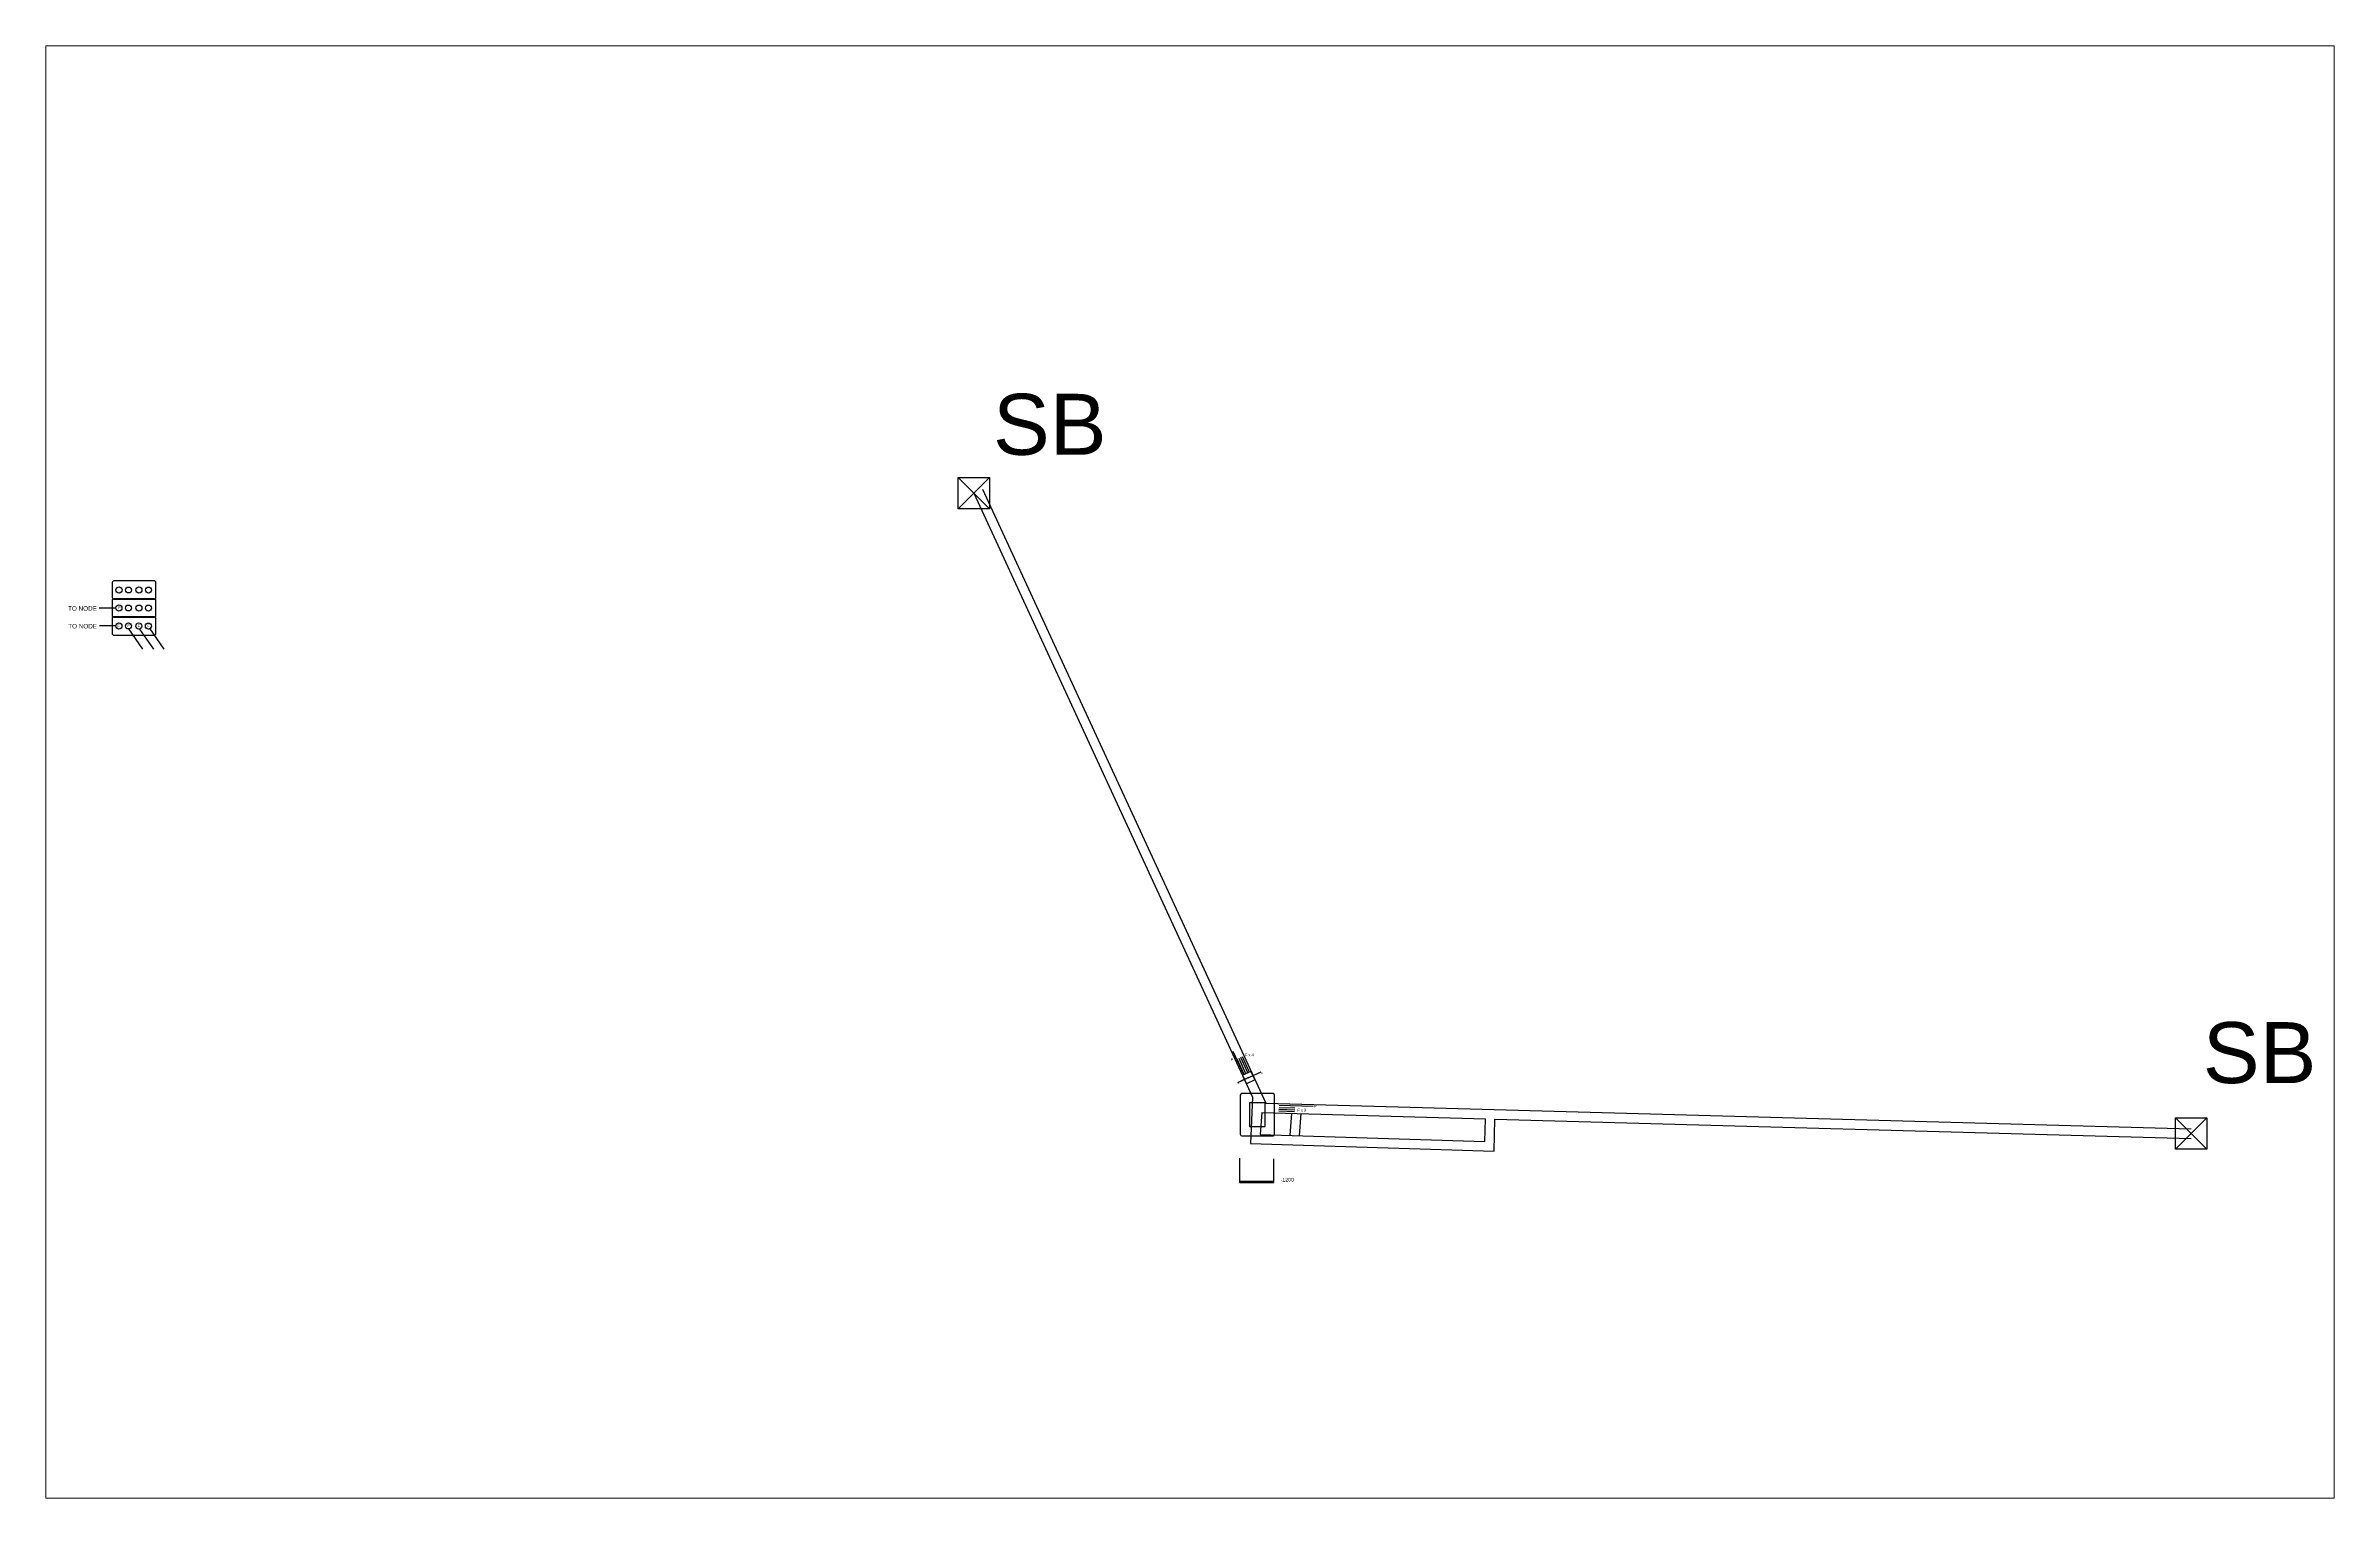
# Paper-space layout 'Sheet1' of a CAD drawing. Header units: millimetres. Extents: x 40 to 364, y 26 to 231.
# The model-space entities are those that its viewports show. They can reach past a viewport. Long polylines and large blocks are cut down to what shows.
import ezdxf

# ---------------------------------------------------------------- set-up
doc = ezdxf.new("R2010")
doc.units = ezdxf.units.MM
doc.layers.add('H19', color=4, linetype='Continuous')
doc.layers.add('nodes', color=1, linetype='Continuous')
doc.styles.get("Standard").update_dxf_attribs({"font": 'arial.ttf'})

msp = doc.modelspace()

# ---------------------------------------------------------------- linework, layer by layer
for p, q in [((-72573, 33011), (-73632, 33011)), ((-72571, 31881), (-73629, 31881)), ((-71766, 31690), (-70871, 30401)), ((-71064, 31679), (-70169, 30390)), ((-70399, 31690), (-69504, 30401)), ((-1076, 4670), (-375, 3162)), ((-345, 3178), (-792, 4157)), ((-747, 2665), (744, 3339)), ((-230, 3229), (-677, 4208)), ((-61, 2977), (-606, 2725)), ((-117, 3283), (-564, 4261)), ((86, 3375), (-459, 3123)), ((-459, 3123), (-208, 2579)), ((-459, 3123), (-208, 2579)), ((-10, 3331), (-457, 4310)), ((86, 3375), (337, 2830)), ((-600, 1852), (-600, -648)), ((1500, 1952), (-500, 1952)), ((337, 2830), (-208, 2579)), ((193, 1721), (49, -1247)), ((1600, -648), (1600, 1852)), ((1000, 1352), (0, 1352)), ((0, 1352), (0, -148)), ((776, 740), (679, -656)), ((1000, -148), (1000, 1352)), ((1871, 841), (2877, 809)), ((1880, 954), (2886, 921)), ((1885, 1210), (4077, 1155)), ((1885, 1066), (2891, 1034)), ((2674, 687), (2579, -717)), ((3273, 671), (3179, -736)), ((15059, -1117), (15100, 343)), ((15655, -1734), (15701, 326)), ((-500, -748), (1500, -748)), ((0, -148), (1000, -148)), ((49, -1247), (15655, -1734)), ((679, -656), (15059, -1117)), ((-644, -2171), (-644, -3733)), ((1556, -3733), (1556, -2214)), ((-644, -3733), (1556, -3733)), ((-572, -3660), (1489, -3660))]:
    msp.add_line(p, q)
for points in [[(-72803, 34663), (-72803, 33706, 0.4142136), (-72703, 33606), (-70103, 33606, 0.4142136), (-70003, 33706), (-70003, 34663, 0.4142136), (-70103, 34763), (-72703, 34763, 0.4142136)], [(-72812, 32359), (-72812, 31402, 0.4142136), (-72712, 31302), (-70111, 31302, 0.4142136), (-70011, 31402), (-70011, 32359, 0.4142136), (-70111, 32459), (-72712, 32459, 0.4142136)], [(-72809, 33510), (-72809, 32553, 0.4142136), (-72709, 32453), (-70108, 32453, 0.4142136), (-70008, 32553), (-70008, 33510, 0.4142136), (-70108, 33610), (-72709, 33610, 0.4142136)]]:
    msp.add_lwpolyline(points, format="xyb", close=True)
for centre, radius in [((-72369, 34184), 194), ((-71757, 34184), 191), ((-71093, 34182), 194), ((-70482, 34182), 191), ((-72374, 33031), 194), ((-71763, 33031), 191), ((-71098, 33029), 194), ((-70487, 33029), 191), ((-72377, 31881), 194), ((-71766, 31881), 191), ((-71101, 31878), 194), ((-70490, 31878), 191)]:
    msp.add_circle(centre, radius)
for centre, start, end in [((-500, 1852), 90, 180), ((1500, 1852), 0, 90), ((-500, -648), 180, 270), ((1500, -648), 270, 0)]:
    msp.add_arc(centre, 100, start, end)
at = {"layer": 'H19'}
for p, q in [((-17650, 40387), (189, 1719)), ((-17105, 40639), (1030, 1333)), ((776, 740), (15100, 343)), ((1030, 1333), (60279, -310)), ((15701, 326), (60279, -910))]:
    msp.add_line(p, q, dxfattribs=at)
at = {"layer": 'nodes'}
for p, q in [((-18650, 41387), (-16650, 39387)), ((-18650, 39387), (-16650, 41387)), ((59279, 392), (61279, -1608)), ((59279, -1608), (61279, 392))]:
    msp.add_line(p, q, dxfattribs=at)
for points in [[(-18650, 39387), (-18650, 41387), (-16650, 41387), (-16650, 39387)], [(59279, -1608), (59279, 392), (61279, 392), (61279, -1608)]]:
    msp.add_lwpolyline(points, close=True, dxfattribs=at)

# ---------------------------------------------------------------- texts
for s, height, p in [('SB', 3902.5, (-16427, 42836)), ('TO NODE', 289.8, (-75631, 32860)), ('P', 180, (-72443, 32952)), ('TO NODE', 289.8, (-75621, 31722)), ('F', 180, (-72468, 31791)), ('F', 180, (-71833, 31807)), ('F', 180, (-71177, 31794)), ('F', 180, (-70562, 31790)), ('SB', 3902.5, (61015, 2623)), ('F x 4', 180.1, (-294, 4340)), ('P', 180, (-1217, 4037)), ('A', 100, (744, 3202)), ('A', 100, (-739, 2539)), ('F x 3', 180.1, (3057, 806)), ('P', 180, (4115, 1044)), ('-1200', 236.3, (1989, -3676))]:
    msp.add_text(s, height=height).set_placement(p)

psp = doc.layouts.new('Sheet1')

# ---------------------------------------------------------------- viewports
at = {"layer": '0'}
psp.add_viewport(center=(202.5, 128.5), size=(324, 205.6), view_center_point=(-3814.42, 22535.78), view_height=92955.8203, dxfattribs=at)

doc.saveas('drawing.dxf')
